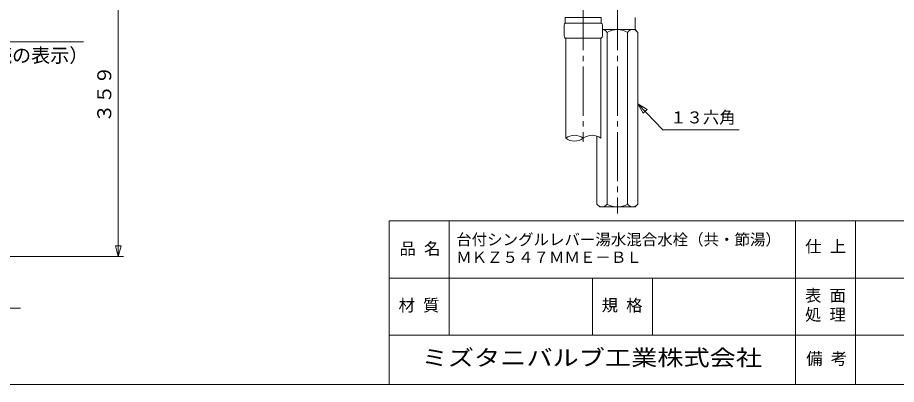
# Model space of a CAD drawing. Units: millimetres, scale not verified. Extents: x -373 to 395, y -278 to 275.
# Drawn here: x -95.3 to 227, y -278 to -143.5 of the extents above; entities that cross this region are included whole.
import ezdxf
from ezdxf.enums import TextEntityAlignment as Align

# ---------------------------------------------------------------- set-up
doc = ezdxf.new("R2010")
doc.units = ezdxf.units.MM
doc.header["$LTSCALE"] = 2
doc.linetypes.add('USER2', pattern=[12, 9, -1, 1, -1])
for name, color, linetype, lineweight in [('0-1_1', 7, 'Continuous', 18), ('0-2_2', 7, 'Continuous', 18), ('0-3_3', 7, 'Continuous', 18), ('0-4_4', 7, 'Continuous', 18)]:
    doc.layers.add(name, color=color, linetype=linetype, lineweight=lineweight)
doc.styles.add('ＭＳ ゴシック', font='')
doc.styles.get('ＭＳ ゴシック').set_extended_font_data('MS Gothic')

# ---------------------------------------------------------------- blocks, each defined once
blk = doc.blocks.new('D4')
at = {"layer": '0-3_3'}
for p, q in [((-178.364, -112.065), (-56.393, -112.065)), ((-58.393, -112.065), (-57.357, -115.929)), ((-59.428, -115.929), (-57.357, -115.929)), ((-58.393, -231.046), (-59.428, -227.182)), ((-57.357, -227.182), (-59.428, -227.182)), ((-58.393, -231.046), (-57.357, -227.182)), ((-144.264, -231.046), (-56.393, -231.046))]:
    blk.add_line(p, q, dxfattribs=at)
blk.add_lwpolyline([(-58.393, -231.046), (-58.393, -112.065), (-59.428, -115.929)], dxfattribs=at)

msp = doc.modelspace()

# ---------------------------------------------------------------- linework, layer by layer
at = {"layer": '0-1_1'}
for p, q in [((40.982, -217.972), (394.982, -217.972)), ((40.982, -217.972), (40.982, -277.972)), ((62.982, -217.972), (62.982, -259.972)), ((189.982, -217.972), (189.982, -277.972)), ((211.982, -217.972), (211.982, -277.972)), ((40.982, -238.972), (284.982, -238.972)), ((115.482, -238.972), (115.482, -259.972)), ((137.482, -238.972), (137.482, -259.972)), ((40.982, -259.972), (394.982, -259.972))]:
    msp.add_line(p, q, dxfattribs=at)
msp.add_lwpolyline([(-373.022, 275.029), (-373.022, -277.972), (394.982, -277.972), (394.982, 275.029)], dxfattribs=at)
at = {"layer": '0-2_2', "linetype": 'USER2'}
for p, q in [((112.16, -113.456), (112.16, -189.014)), ((124.66, -113.456), (124.66, -215.334))]:
    msp.add_line(p, q, dxfattribs=at)
at = {"layer": '0-2_2'}
for p, q in [((105.56, -143.465), (112.16, -143.465)), ((105.56, -145.465), (105.56, -143.465)), ((118.76, -143.465), (112.16, -143.465)), ((118.76, -145.465), (118.76, -143.465)), ((131.16, -147.877), (131.16, -143.377)), ((105.16, -150.165), (105.16, -146.265)), ((105.56, -145.465), (112.16, -145.465)), ((118.76, -145.465), (112.16, -145.465)), ((119.16, -150.165), (119.16, -146.265)), ((119.16, -147.877), (131.16, -147.877)), ((131.16, -147.877), (132.166, -148.883)), ((105.56, -150.965), (112.16, -150.965)), ((105.71, -187.705), (105.71, -150.965)), ((118.76, -150.965), (112.16, -150.965)), ((118.61, -187.705), (118.61, -150.965)), ((120.907, -211.871), (120.907, -148.883)), ((128.413, -211.871), (128.413, -148.883)), ((132.166, -211.871), (132.166, -148.883)), ((117.155, -211.871), (117.155, -186.981)), ((117.155, -211.871), (118.161, -212.877)), ((132.166, -211.871), (131.16, -212.877)), ((118.161, -212.877), (131.16, -212.877))]:
    msp.add_line(p, q, dxfattribs=at)
for centre, radius, start, end in [((106.16, -146.265), 1, 126.8699, 180), ((118.16, -146.265), 1, 0, 53.1301), ((119.066, -150.065), 2.188, 32.71181, 87.5429), ((124.66, -155.383), 7.506, 60, 120), ((130.254, -150.065), 2.188, 45, 147.28819), ((106.16, -150.165), 1, 180, 233.1301), ((118.16, -150.165), 1, 306.8699, 360), ((108.935, -192.005), 5.375, 53.1301, 126.8699), ((115.385, -192.005), 5.375, 53.1301, 126.8699), ((108.935, -183.405), 5.375, 233.1301, 306.8699), ((119.067, -210.69), 2.187, 225, 327.31301), ((124.66, -205.374), 7.503, 239.98728, 300.01272), ((130.254, -210.69), 2.187, 212.68699, 315)]:
    msp.add_arc(centre, radius, start, end, dxfattribs=at)
at = {"layer": '0-3_3'}
for points in [[(132.166, -175.048), (141.366, -184.581), (169.314, -184.581)], [(-132.408, -234.958), (-122.29, -250.042), (-94.173, -250.042)]]:
    msp.add_lwpolyline(points, dxfattribs=at)
msp.add_lwpolyline([(134.849, -177.828), (135.594, -177.109), (132.166, -175.048), (134.104, -178.547)], close=True, dxfattribs=at)
at = {"layer": '0-4_4'}
msp.add_lwpolyline([(-141.815, -166.832), (-130.744, -152.41), (-71.073, -152.41)], dxfattribs=at)

# ---------------------------------------------------------------- block references
at = {"layer": '0-3_3'}
msp.add_blockref('D4', (0, 0), dxfattribs=at)

# ---------------------------------------------------------------- texts
at = {"layer": '0-1_1', "style": 'ＭＳ ゴシック'}
for s, p in [('品 名', (44.793, -231.693)), ('仕 上', (193.513, -230.892)), ('表 面', (193.447, -248.892)), ('材 質', (44.398, -252.463)), ('規 格', (118.898, -252.463)), ('処 理', (193.447, -255.892)), ('備 考 ', (193.904, -272.025))]:
    msp.add_text(s, height=4.399, dxfattribs=at).set_placement(p, align=Align.BOTTOM_LEFT)
at = {"layer": '0-1_1', "style": 'ＭＳ ゴシック', "width": 1.2}
msp.add_text('ミズタニバルブ工業株式会社', height=5.865, dxfattribs=at).set_placement((52.887, -272.876), align=Align.BOTTOM_LEFT)
at = {"layer": '0-3_3', "style": 'ＭＳ ゴシック'}
msp.add_text('３５９', height=5.132, rotation=90, dxfattribs=at).set_placement((-59.393, -182.055), align=Align.BOTTOM_LEFT)
for s, height, p in [('１３六角', 4.399, (143.996, -183.595)), ('台付シングルレバー湯水混合水栓（共・節湯）', 4.157, (65.542, -228.182)), ('ＭＫＺ５４７ＭＭＥ－ＢＬ', 4.157, (65.542, -234.662))]:
    msp.add_text(s, height=height, dxfattribs=at).set_placement(p, align=Align.BOTTOM_LEFT)
at = {"layer": '0-4_4', "style": 'ＭＳ ゴシック'}
msp.add_text('（給水接続の表示）', height=5.132, dxfattribs=at).set_placement((-132.332, -161.435), align=Align.BOTTOM_LEFT)

doc.saveas('drawing.dxf')
